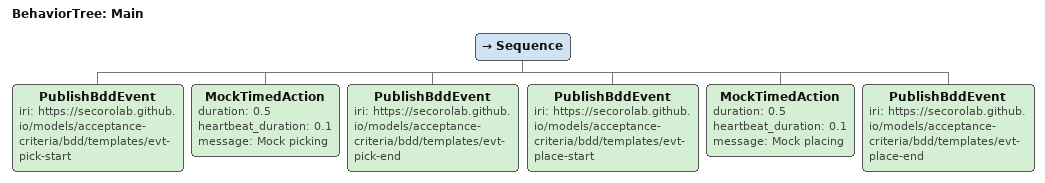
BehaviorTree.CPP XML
<?xml version="1.0" encoding="UTF-8"?>
<root BTCPP_format="4" main_tree_to_execute="Main">
  <BehaviorTree ID="Main">
    <Sequence>
      <PublishBddEvent iri="https://secorolab.github.io/models/acceptance-criteria/bdd/templates/evt-pick-start"/>
      <MockTimedAction duration="0.5" heartbeat_duration="0.1" message="Mock picking"/>
      <PublishBddEvent iri="https://secorolab.github.io/models/acceptance-criteria/bdd/templates/evt-pick-end"/>
      <PublishBddEvent iri="https://secorolab.github.io/models/acceptance-criteria/bdd/templates/evt-place-start"/>
      <MockTimedAction duration="0.5" heartbeat_duration="0.1" message="Mock placing"/>
      <PublishBddEvent iri="https://secorolab.github.io/models/acceptance-criteria/bdd/templates/evt-place-end"/>
    </Sequence>
  </BehaviorTree>
</root>
